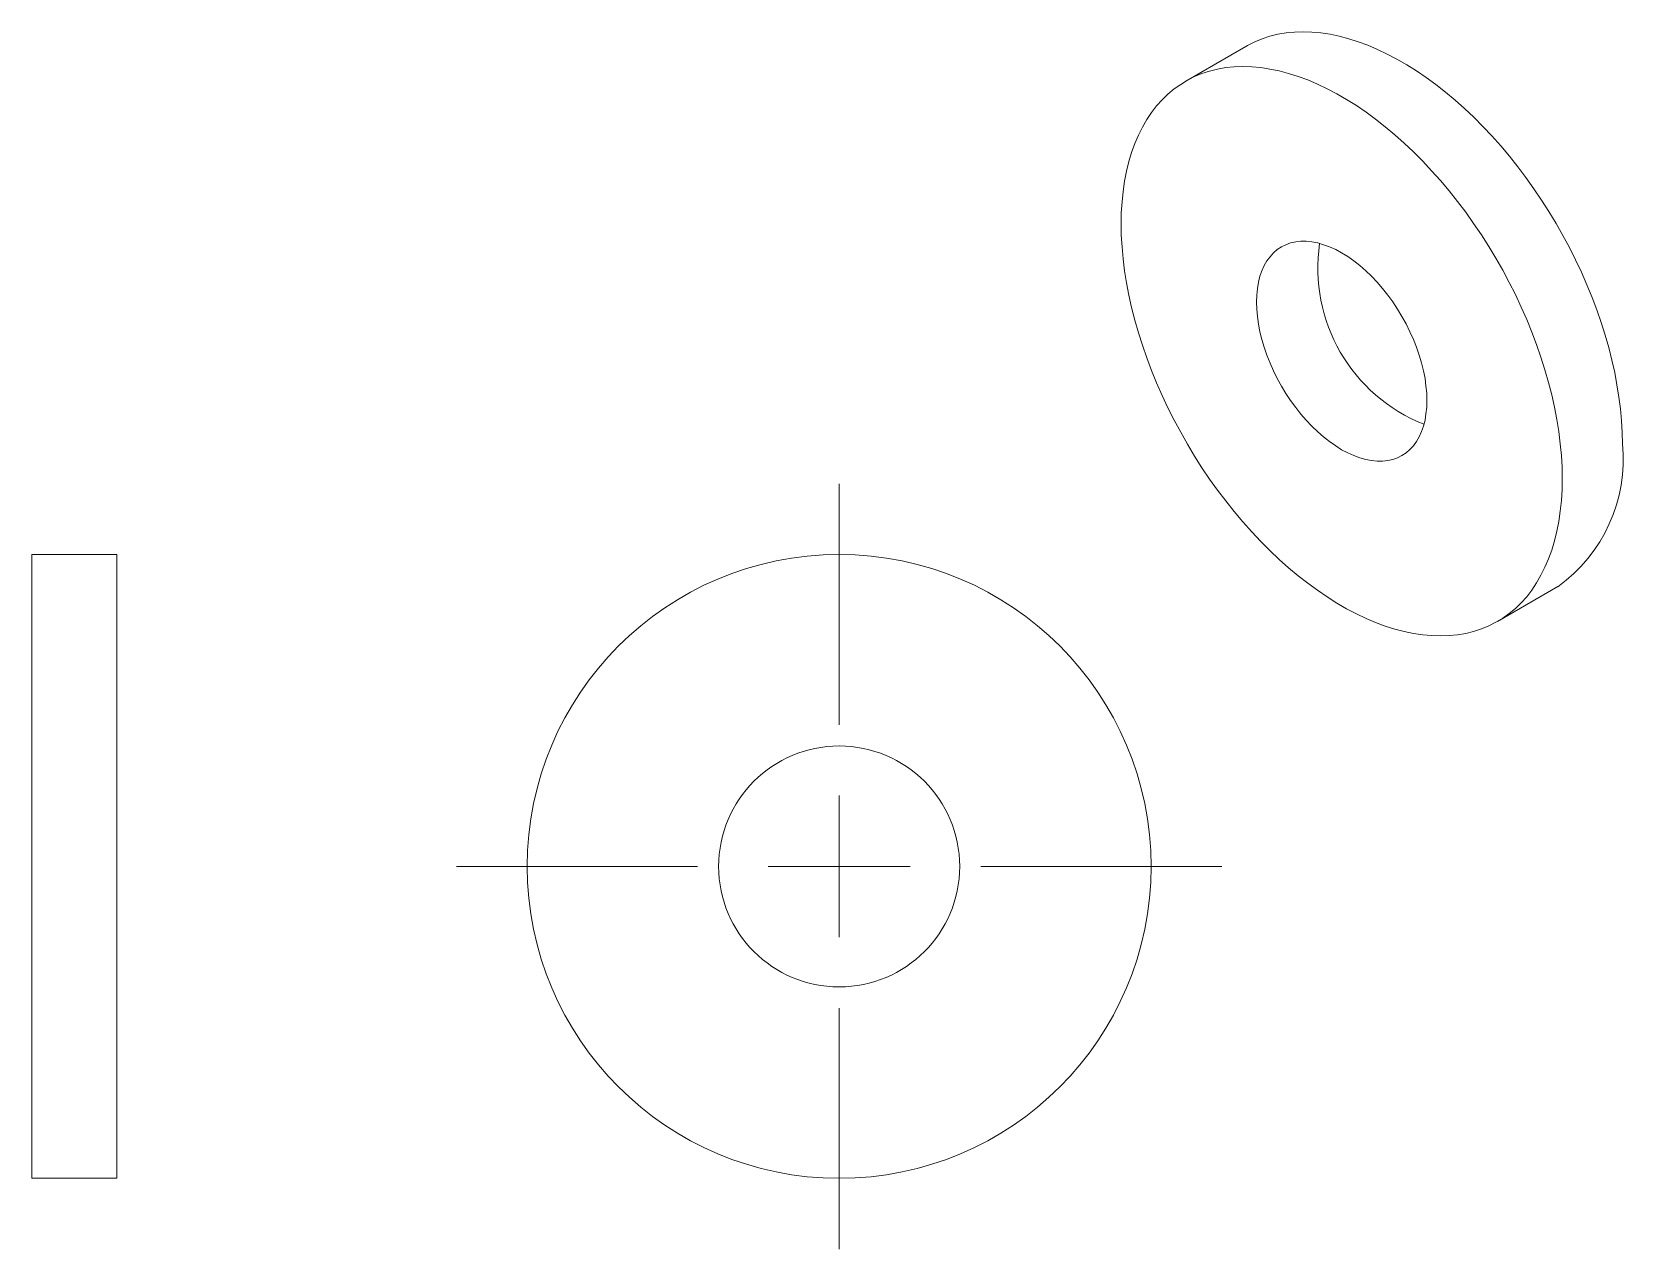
# Model space of a CAD drawing. Header units: millimetres. Extents: x 89 to 202, y 137 to 223.
import ezdxf

# ---------------------------------------------------------------- set-up
doc = ezdxf.new("R2010")
doc.units = ezdxf.units.MM

# ---------------------------------------------------------------- blocks, each defined once
blk = doc.blocks.new('SW_CENTERMARKSYMBOL_0')
at = {"color": 0, "linetype": 'Continuous', "lineweight": 0}
for p, q in [((0, 10), (0, 27)), ((0, 0), (0, 5)), ((-10, 0), (-27, 0)), ((0, 0), (-5, 0)), ((0, 0), (0, -5)), ((0, 0), (5, 0)), ((10, 0), (27, 0)), ((0, -10), (0, -27))]:
    blk.add_line(p, q, dxfattribs=at)

msp = doc.modelspace()

# ---------------------------------------------------------------- linework, layer by layer
at = {"color": 7, "linetype": 'Continuous', "lineweight": 15}
for p, q in [((175.11, 221.52), (170.87, 219.07)), ((95.48, 185.67), (89.48, 185.67)), ((89.48, 163.67), (89.48, 185.67)), ((95.48, 163.67), (95.48, 185.67)), ((192.86, 180.96), (197.11, 183.41)), ((89.48, 141.67), (89.48, 163.67)), ((95.48, 141.67), (95.48, 163.67)), ((89.48, 141.67), (95.48, 141.67))]:
    msp.add_line(p, q, dxfattribs=at)
at = {"color": 7, "linetype": 'Continuous', "lineweight": 15, "flags": 128}
for points in [[(201.66, 193.48), (201.65, 194.29), (201.6, 195.1), (201.53, 195.94), (201.42, 196.78), (201.28, 197.64), (201.12, 198.51), (200.92, 199.38), (200.7, 200.27), (200.45, 201.15), (200.17, 202.04), (199.86, 202.93), (199.52, 203.81), (199.16, 204.7), (198.77, 205.58), (198.36, 206.45), (197.93, 207.32), (197.47, 208.18), (196.98, 209.02), (196.48, 209.86), (195.96, 210.68), (195.42, 211.48), (194.86, 212.26), (194.28, 213.03), (193.69, 213.78), (193.08, 214.5), (192.46, 215.2), (191.82, 215.87), (191.18, 216.52), (190.52, 217.14), (189.86, 217.73), (189.18, 218.29), (188.51, 218.83), (187.82, 219.32), (187.14, 219.79), (186.45, 220.22), (185.76, 220.62), (185.08, 220.98), (184.39, 221.31), (183.71, 221.6), (183.03, 221.85), (182.36, 222.06), (181.69, 222.24), (181.04, 222.37), (180.39, 222.47), (179.76, 222.53), (179.14, 222.55), (178.53, 222.53), (177.94, 222.47), (177.36, 222.37), (176.8, 222.23), (176.26, 222.05), (175.73, 221.84), (175.23, 221.58), (175.11, 221.52)], [(197.42, 191.03), (197.41, 191.84), (197.36, 192.66), (197.28, 193.49), (197.18, 194.34), (197.04, 195.19), (196.88, 196.06), (196.68, 196.94), (196.46, 197.82), (196.2, 198.7), (195.92, 199.59), (195.61, 200.48), (195.28, 201.37), (194.92, 202.25), (194.53, 203.13), (194.12, 204.01), (193.68, 204.87), (193.22, 205.73), (192.74, 206.58), (192.24, 207.41), (191.72, 208.23), (191.17, 209.03), (190.61, 209.82), (190.04, 210.58), (189.44, 211.33), (188.83, 212.05), (188.21, 212.75), (187.58, 213.42), (186.93, 214.07), (186.28, 214.69), (185.61, 215.28), (184.94, 215.85), (184.26, 216.38), (183.58, 216.88), (182.9, 217.34), (182.21, 217.77), (181.52, 218.17), (180.83, 218.53), (180.15, 218.86), (179.47, 219.15), (178.79, 219.4), (178.12, 219.61), (177.45, 219.79), (176.8, 219.92), (176.15, 220.02), (175.52, 220.08), (174.89, 220.1), (174.29, 220.08), (173.69, 220.02), (173.11, 219.92), (172.55, 219.78), (172.01, 219.6), (171.49, 219.39), (170.99, 219.13), (170.51, 218.84), (170.05, 218.52), (169.61, 218.15), (169.2, 217.75), (168.81, 217.32), (168.45, 216.85), (168.11, 216.35), (167.81, 215.82), (167.53, 215.26), (167.27, 214.66), (167.05, 214.04), (166.85, 213.39), (166.69, 212.72), (166.55, 212.02), (166.45, 211.29), (166.37, 210.55), (166.32, 209.78), (166.31, 208.99), (166.32, 208.19), (166.37, 207.37), (166.45, 206.54), (166.55, 205.69), (166.69, 204.83), (166.85, 203.97), (167.05, 203.09), (167.27, 202.21), (167.53, 201.32), (167.81, 200.44), (168.11, 199.55), (168.45, 198.66), (168.81, 197.78), (169.2, 196.89), (169.61, 196.02), (170.05, 195.15), (170.51, 194.3), (170.99, 193.45), (171.49, 192.62), (172.01, 191.8), (172.55, 191), (173.11, 190.21), (173.69, 189.45), (174.29, 188.7), (174.89, 187.98), (175.52, 187.28), (176.15, 186.6), (176.8, 185.96), (177.45, 185.33), (178.12, 184.74), (178.79, 184.18), (179.47, 183.65), (180.15, 183.15), (180.83, 182.68), (181.52, 182.25), (182.21, 181.85), (182.9, 181.49), (183.58, 181.17), (184.26, 180.88), (184.94, 180.63), (185.61, 180.41), (186.28, 180.24), (186.93, 180.1), (187.58, 180.01), (188.21, 179.95), (188.83, 179.93), (189.44, 179.95), (190.04, 180.01), (190.61, 180.11), (191.17, 180.25), (191.72, 180.42), (192.24, 180.64), (192.74, 180.89), (193.22, 181.18), (193.68, 181.51), (194.12, 181.87), (194.53, 182.27), (194.92, 182.7), (195.28, 183.17), (195.61, 183.67), (195.92, 184.21), (196.2, 184.77), (196.46, 185.36), (196.68, 185.98), (196.88, 186.63), (197.04, 187.31), (197.18, 188.01), (197.28, 188.73), (197.36, 189.48), (197.41, 190.25), (197.42, 191.03)], [(187.88, 196.54), (187.86, 197.05), (187.81, 197.57), (187.74, 198.1), (187.63, 198.64), (187.5, 199.19), (187.33, 199.74), (187.14, 200.29), (186.92, 200.85), (186.68, 201.39), (186.41, 201.94), (186.11, 202.47), (185.8, 202.99), (185.47, 203.49), (185.11, 203.98), (184.75, 204.44), (184.36, 204.88), (183.97, 205.3), (183.56, 205.69), (183.14, 206.06), (182.72, 206.39), (182.29, 206.69), (181.86, 206.95), (181.44, 207.18), (181.01, 207.38), (180.59, 207.53), (180.17, 207.65), (179.76, 207.73), (179.37, 207.77), (178.98, 207.77), (178.62, 207.73), (178.26, 207.65), (177.93, 207.53), (177.61, 207.37), (177.32, 207.18), (177.05, 206.95), (176.81, 206.68), (176.59, 206.38), (176.4, 206.05), (176.23, 205.69), (176.1, 205.3), (175.99, 204.88), (175.92, 204.44), (175.87, 203.97), (175.85, 203.48), (175.87, 202.98), (175.92, 202.46), (175.99, 201.93), (176.1, 201.39), (176.23, 200.84), (176.4, 200.29), (176.59, 199.73), (176.81, 199.18), (177.05, 198.63), (177.32, 198.09), (177.61, 197.56), (177.93, 197.04), (178.26, 196.54), (178.62, 196.05), (178.98, 195.58), (179.37, 195.14), (179.76, 194.72), (180.17, 194.33), (180.59, 193.97), (181.01, 193.64), (181.44, 193.34), (181.86, 193.07), (182.29, 192.84), (182.72, 192.65), (183.14, 192.49), (183.56, 192.38), (183.97, 192.3), (184.36, 192.26), (184.75, 192.26), (185.11, 192.3), (185.47, 192.38), (185.8, 192.5), (186.11, 192.65), (186.41, 192.85), (186.68, 193.08), (186.92, 193.34), (187.14, 193.64), (187.33, 193.97), (187.5, 194.34), (187.63, 194.73), (187.74, 195.15), (187.81, 195.59), (187.86, 196.06), (187.88, 196.54)]]:
    msp.add_lwpolyline(points, dxfattribs=at)
at = {"color": 7, "linetype": 'Continuous', "lineweight": 15}
for radius in [22, 8.5]:
    msp.add_circle((146.42, 163.67), radius, dxfattribs=at)
for centre, radius, start, end in [((192.03, 205.88), 11.85, 171.5761, 248.4185), ((190.66, 192.39), 11.06, 305.6609, 5.6513)]:
    msp.add_arc(centre, radius, start, end, dxfattribs=at)

# ---------------------------------------------------------------- block references
at = {"color": 7, "linetype": 'Continuous', "lineweight": 0}
msp.add_blockref('SW_CENTERMARKSYMBOL_0', (146.42, 163.67), dxfattribs=at)

doc.saveas('drawing.dxf')
